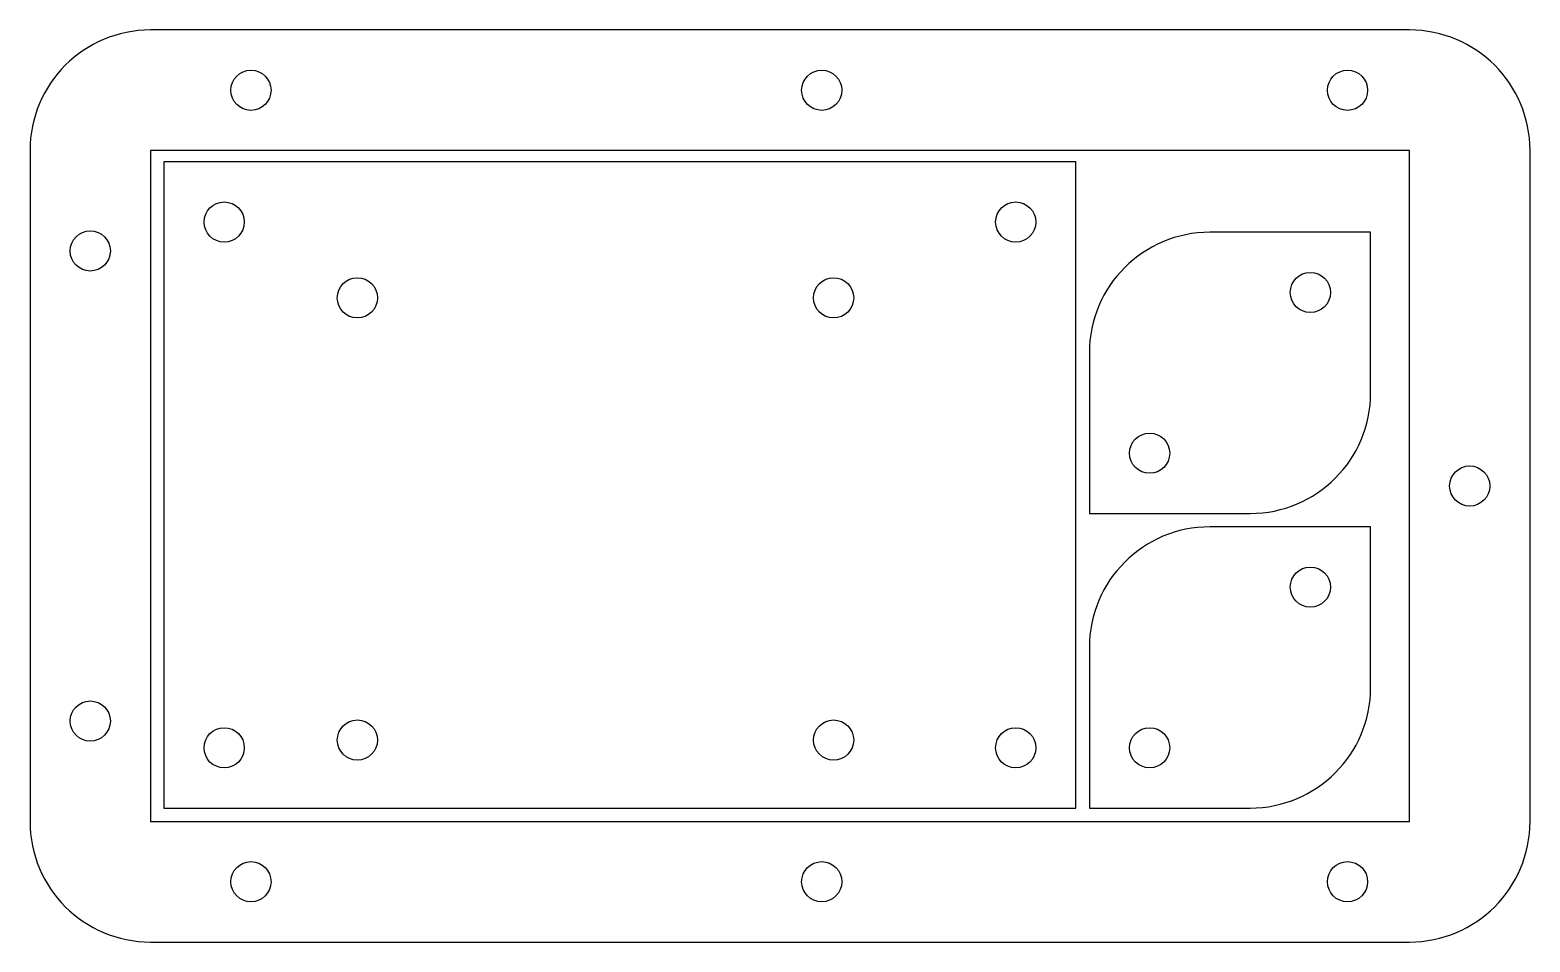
# Model space of a CAD drawing. Extents: x 10 to 122, y 20 to 88.
import ezdxf

# ---------------------------------------------------------------- set-up
doc = ezdxf.new("R2010")
doc.units = 0

msp = doc.modelspace()

# ---------------------------------------------------------------- linework, layer by layer
at = {"color": 3}
for p, q in [((113, 88.1), (19, 88.1)), ((10, 79.1), (10, 29)), ((113, 79.1), (19, 79.1)), ((19, 79.1), (19, 29)), ((113, 29), (113, 79.1)), ((122, 29), (122, 79.1)), ((20, 78.26), (20, 30)), ((88.1, 78.26), (20, 78.26)), ((88.1, 30), (88.1, 78.26)), ((110.1, 73), (98.1, 73)), ((110.1, 61), (110.1, 73)), ((89.1, 64), (89.1, 52)), ((89.1, 52), (101.1, 52)), ((110.1, 51), (98.1, 51)), ((110.1, 39), (110.1, 51)), ((89.1, 42), (89.1, 30)), ((20, 30), (88.1, 30)), ((89.1, 30), (101.1, 30)), ((19, 29), (113, 29)), ((19, 20), (113, 20))]:
    msp.add_line(p, q, dxfattribs=at)
for centre in [(26.5, 83.6), (69.115, 83.6), (108.375, 83.6), (24.5, 73.76), (83.6, 73.76), (14.5, 71.6), (34.442, 68.1), (70.002, 68.1), (105.6, 68.5), (93.6, 56.5), (117.5, 54.05), (105.6, 46.5), (14.5, 36.5), (24.5, 34.5), (34.442, 35.08), (70.002, 35.08), (83.6, 34.5), (93.6, 34.5), (26.5, 24.5), (69.115, 24.5), (108.375, 24.5)]:
    msp.add_circle(centre, 1.5, dxfattribs=at)
for centre, start, end in [((19, 79.1), 90, -180), ((113, 79.1), 0, 90), ((98.1, 64), 90, -180), ((101.1, 61), -90, 0), ((98.1, 42), 90, -180), ((101.1, 39), -90, 0), ((19, 29), 180, -90), ((113, 29), -90, 0)]:
    msp.add_arc(centre, 9, start, end, dxfattribs=at)

doc.saveas('drawing.dxf')
